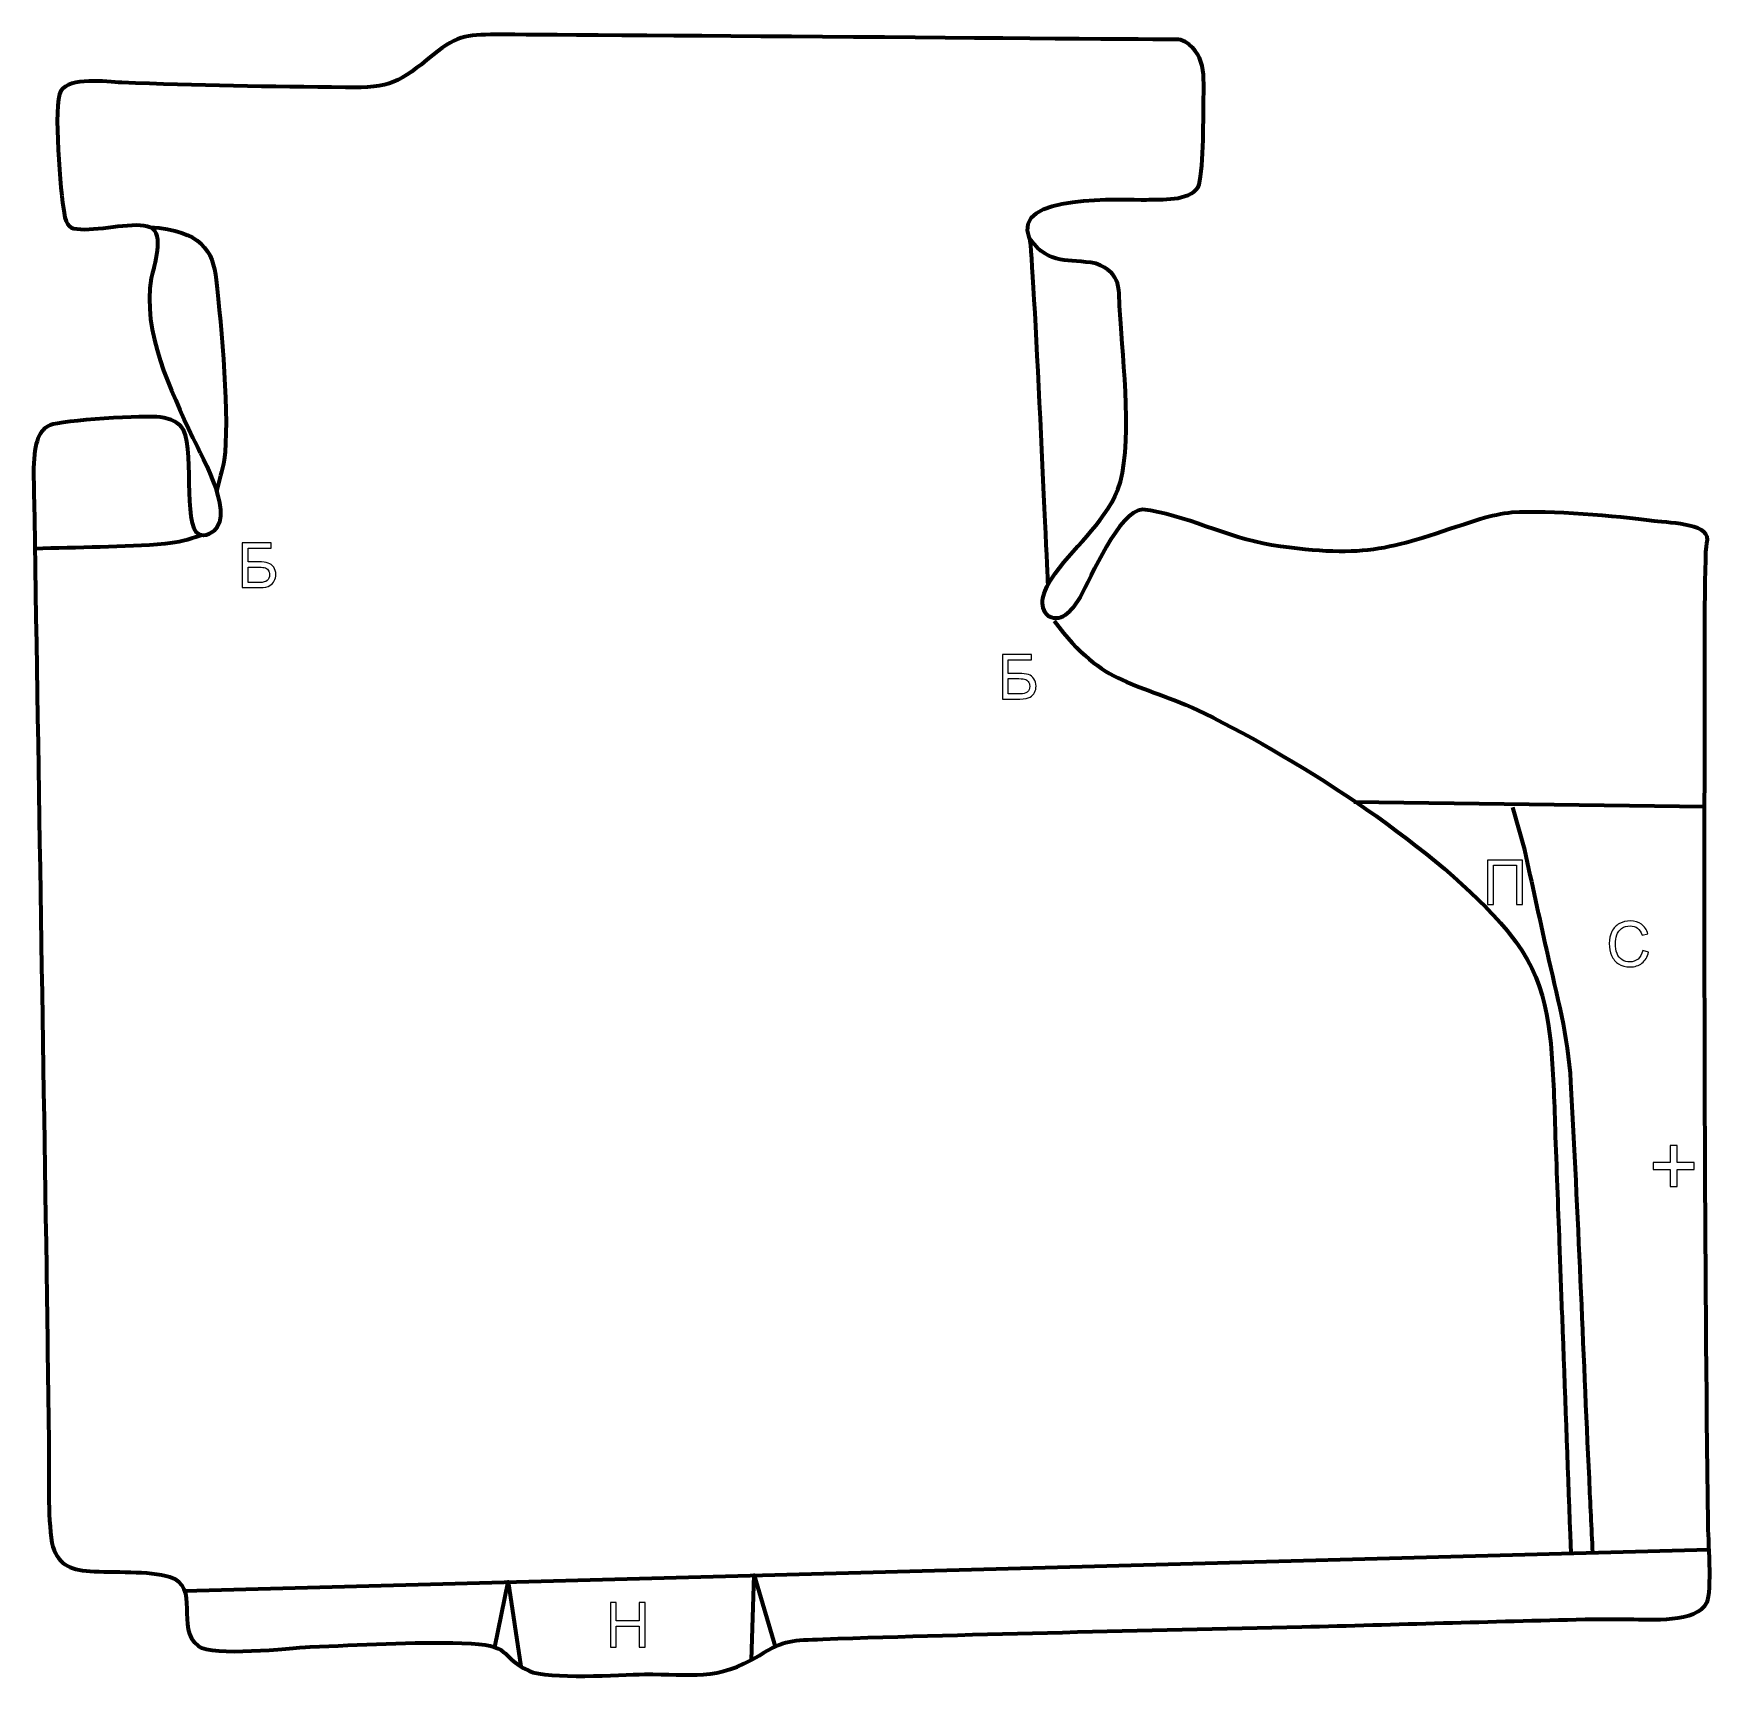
# Model space of a CAD drawing. Header units: millimetres. Extents: x 1057 to 1743, y 184 to 856.
import ezdxf

# ---------------------------------------------------------------- set-up
doc = ezdxf.new("R2010")
doc.units = ezdxf.units.MM
doc.header["$MEASUREMENT"] = 0
doc.layers.add('layer 2', color=7, linetype='Continuous')
doc.layers.add('layer 3', color=7, linetype='Continuous')

msp = doc.modelspace()

# ---------------------------------------------------------------- linework, layer by layer
at = {"layer": 'layer 2', "color": 140, "lineweight": 158}
for points, knots in [([(1104.9476, 777.2578), (1125.8058, 775.6996), (1130.6047, 767.7193), (1131.9678, 755.6947), (1131.9678, 755.6947), (1134.0228, 737.5676), (1137.5029, 697.6976), (1135.2057, 682.236), (1135.2057, 682.236), (1134.4061, 677.9694), (1133.1697, 673.6358), (1132.1336, 669.405)], [0, 0, 0, 0, 0.25, 0.25, 0.25, 0.25, 0.5, 0.5, 0.5, 0.5, 1, 1, 1, 1]), ([(1057.9896, 646.0854), (1075.1394, 646.7166), (1094.2938, 646.6351), (1111.1638, 648.1283), (1111.1638, 648.1283), (1116.8908, 648.6352), (1120.2495, 649.6413), (1125.6247, 651.4868)], [0, 0, 0, 0, 0.33333333, 0.33333333, 0.33333333, 0.33333333, 1, 1, 1, 1]), ([(1473.7281, 616.5752), (1494.4315, 588.8469), (1506.5328, 592.6822), (1535.097, 578.7595), (1535.097, 578.7595), (1574.2234, 559.6885), (1630.5526, 523.3502), (1658.498, 490.1665), (1658.498, 490.1665), (1658.498, 490.1665), (1659.3208, 489.1894), (1659.3208, 489.1894), (1659.3208, 489.1894), (1675.0254, 470.126), (1676.2592, 450.9104), (1677.4243, 427.1034), (1677.4243, 427.1034), (1677.718, 421.1017), (1677.8883, 415.0919), (1678.0751, 409.086), (1678.0751, 409.086), (1678.6496, 393.5483), (1679.224, 378.0106), (1679.7984, 362.4729), (1679.7984, 362.4729), (1680.169, 352.4486), (1680.5396, 342.4243), (1680.9102, 332.4), (1680.9102, 332.4), (1682.0034, 302.8282), (1683.0967, 273.2565), (1684.19, 243.6847), (1684.19, 243.6847), (1684.19, 243.6847), (1684.4679, 236.1665), (1684.4679, 236.1665)], [0, 0, 0, 0, 0.1, 0.1, 0.1, 0.1, 0.2, 0.2, 0.2, 0.2, 0.3, 0.3, 0.3, 0.3, 0.4, 0.4, 0.4, 0.4, 0.5, 0.5, 0.5, 0.5, 0.6, 0.6, 0.6, 0.6, 0.7, 0.7, 0.7, 0.7, 0.8, 0.8, 0.8, 0.8, 1, 1, 1, 1]), ([(1693.4676, 236.411), (1693.0006, 246.4151), (1692.5335, 256.4192), (1692.0665, 266.4233), (1692.0665, 266.4233), (1689.5509, 320.4045), (1687.5396, 374.5746), (1684.5549, 428.5113), (1684.5549, 428.5113), (1683.5244, 447.1333), (1678.8322, 463.7946), (1674.8119, 481.8361), (1674.8119, 481.8361), (1671.7692, 495.6165), (1668.7265, 509.3969), (1665.6838, 523.1773), (1665.6838, 523.1773), (1665.6838, 523.1773), (1660.789, 540.3752), (1660.789, 540.3752)], [0, 0, 0, 0, 0.16666667, 0.16666667, 0.16666667, 0.16666667, 0.33333333, 0.33333333, 0.33333333, 0.33333333, 0.5, 0.5, 0.5, 0.5, 0.66666667, 0.66666667, 0.66666667, 0.66666667, 1, 1, 1, 1]), ([(1350.3238, 192.5862), (1350.3238, 192.5862), (1351.3586, 227.1164), (1351.3586, 227.1164), (1351.3586, 227.1164), (1351.3586, 227.1164), (1359.9538, 198.0265), (1359.9538, 198.0265)], [0, 0, 0, 0, 0.33333333, 0.33333333, 0.33333333, 0.33333333, 1, 1, 1, 1]), ([(1245.5492, 197.8025), (1245.5492, 197.8025), (1251.0858, 224.3921), (1251.0858, 224.3921), (1251.0858, 224.3921), (1251.0858, 224.3921), (1256.2045, 189.9222), (1256.2045, 189.9222)], [0, 0, 0, 0, 0.33333333, 0.33333333, 0.33333333, 0.33333333, 1, 1, 1, 1])]:
    msp.add_open_spline(points, degree=3, knots=knots, dxfattribs=at)
for points in [[(1463.7075, 772.5337), (1465.2615, 765.5357), (1471.1295, 631.0835), (1471.1295, 631.0835)], [(1596.0384, 542.7416), (1596.0384, 542.7416), (1739.1008, 540.7716), (1739.1008, 540.7716)], [(1119.058, 220.8051), (1119.058, 220.8051), (1740.9135, 237.7001), (1740.9135, 237.7001)]]:
    msp.add_open_spline(points, degree=3, dxfattribs=at)
at = {"layer": 'layer 2', "color": 142}
for points, knots in [([(1142.5596, 648.355), (1142.5596, 648.355), (1154.3706, 648.355), (1154.3706, 648.355), (1154.3706, 648.355), (1154.3706, 648.355), (1154.3706, 646.2214), (1154.3706, 646.2214), (1154.3706, 646.2214), (1154.3706, 646.2214), (1144.9726, 646.2214), (1144.9726, 646.2214), (1144.9726, 646.2214), (1144.9726, 646.2214), (1144.9726, 640.608), (1144.9726, 640.608), (1144.9726, 640.608), (1144.9726, 640.608), (1149.316, 640.608), (1149.316, 640.608), (1149.316, 640.608), (1150.9204, 640.608), (1152.1947, 640.4556), (1153.1429, 640.1466), (1153.1429, 640.1466), (1154.0912, 639.8418), (1154.849, 639.266), (1155.4205, 638.4151), (1155.4205, 638.4151), (1155.992, 637.5685), (1156.2756, 636.5821), (1156.2756, 635.456), (1156.2756, 635.456), (1156.2756, 634.5374), (1156.0724, 633.678), (1155.6618, 632.8822), (1155.6618, 632.8822), (1155.2511, 632.0821), (1154.6415, 631.4301), (1153.8287, 630.9264), (1153.8287, 630.9264), (1153.0202, 630.4226), (1151.6359, 630.1686), (1149.6843, 630.1686), (1149.6843, 630.1686), (1149.6843, 630.1686), (1142.5596, 630.1686), (1142.5596, 630.1686), (1142.5596, 630.1686), (1142.5596, 630.1686), (1142.5596, 648.355), (1142.5596, 648.355)], [0, 0, 0, 0, 0.07142857, 0.07142857, 0.07142857, 0.07142857, 0.14285714, 0.14285714, 0.14285714, 0.14285714, 0.21428571, 0.21428571, 0.21428571, 0.21428571, 0.28571429, 0.28571429, 0.28571429, 0.28571429, 0.35714286, 0.35714286, 0.35714286, 0.35714286, 0.42857143, 0.42857143, 0.42857143, 0.42857143, 0.5, 0.5, 0.5, 0.5, 0.57142857, 0.57142857, 0.57142857, 0.57142857, 0.64285714, 0.64285714, 0.64285714, 0.64285714, 0.71428571, 0.71428571, 0.71428571, 0.71428571, 0.78571429, 0.78571429, 0.78571429, 0.78571429, 0.85714286, 0.85714286, 0.85714286, 0.85714286, 1, 1, 1, 1]), ([(1144.9726, 632.226), (1144.9726, 632.226), (1149.7859, 632.226), (1149.7859, 632.226), (1149.7859, 632.226), (1151.0855, 632.226), (1152.0592, 632.4885), (1152.7111, 633.0176), (1152.7111, 633.0176), (1153.3588, 633.5468), (1153.6848, 634.3384), (1153.6848, 635.3925), (1153.6848, 635.3925), (1153.6848, 636.1461), (1153.4985, 636.7726), (1153.126, 637.2764), (1153.126, 637.2764), (1152.7535, 637.7801), (1152.237, 638.1146), (1151.5766, 638.2797), (1151.5766, 638.2797), (1150.912, 638.4448), (1149.7817, 638.5252), (1148.1857, 638.5252), (1148.1857, 638.5252), (1148.1857, 638.5252), (1144.9726, 638.5252), (1144.9726, 638.5252), (1144.9726, 638.5252), (1144.9726, 638.5252), (1144.9726, 632.226), (1144.9726, 632.226)], [0, 0, 0, 0, 0.11111111, 0.11111111, 0.11111111, 0.11111111, 0.22222222, 0.22222222, 0.22222222, 0.22222222, 0.33333333, 0.33333333, 0.33333333, 0.33333333, 0.44444444, 0.44444444, 0.44444444, 0.44444444, 0.55555556, 0.55555556, 0.55555556, 0.55555556, 0.66666667, 0.66666667, 0.66666667, 0.66666667, 0.77777778, 0.77777778, 0.77777778, 0.77777778, 1, 1, 1, 1]), ([(1452.6515, 602.8467), (1452.6515, 602.8467), (1464.4625, 602.8467), (1464.4625, 602.8467), (1464.4625, 602.8467), (1464.4625, 602.8467), (1464.4625, 600.7131), (1464.4625, 600.7131), (1464.4625, 600.7131), (1464.4625, 600.7131), (1455.0645, 600.7131), (1455.0645, 600.7131), (1455.0645, 600.7131), (1455.0645, 600.7131), (1455.0645, 595.0997), (1455.0645, 595.0997), (1455.0645, 595.0997), (1455.0645, 595.0997), (1459.4079, 595.0997), (1459.4079, 595.0997), (1459.4079, 595.0997), (1461.0123, 595.0997), (1462.2866, 594.9473), (1463.2348, 594.6383), (1463.2348, 594.6383), (1464.1831, 594.3335), (1464.9409, 593.7577), (1465.5124, 592.9068), (1465.5124, 592.9068), (1466.0839, 592.0602), (1466.3675, 591.0738), (1466.3675, 589.9477), (1466.3675, 589.9477), (1466.3675, 589.0291), (1466.1643, 588.1697), (1465.7537, 587.3739), (1465.7537, 587.3739), (1465.343, 586.5738), (1464.7334, 585.9218), (1463.9206, 585.4181), (1463.9206, 585.4181), (1463.1121, 584.9143), (1461.7278, 584.6603), (1459.7762, 584.6603), (1459.7762, 584.6603), (1459.7762, 584.6603), (1452.6515, 584.6603), (1452.6515, 584.6603), (1452.6515, 584.6603), (1452.6515, 584.6603), (1452.6515, 602.8467), (1452.6515, 602.8467)], [0, 0, 0, 0, 0.07142857, 0.07142857, 0.07142857, 0.07142857, 0.14285714, 0.14285714, 0.14285714, 0.14285714, 0.21428571, 0.21428571, 0.21428571, 0.21428571, 0.28571429, 0.28571429, 0.28571429, 0.28571429, 0.35714286, 0.35714286, 0.35714286, 0.35714286, 0.42857143, 0.42857143, 0.42857143, 0.42857143, 0.5, 0.5, 0.5, 0.5, 0.57142857, 0.57142857, 0.57142857, 0.57142857, 0.64285714, 0.64285714, 0.64285714, 0.64285714, 0.71428571, 0.71428571, 0.71428571, 0.71428571, 0.78571429, 0.78571429, 0.78571429, 0.78571429, 0.85714286, 0.85714286, 0.85714286, 0.85714286, 1, 1, 1, 1]), ([(1455.0645, 586.7177), (1455.0645, 586.7177), (1459.8778, 586.7177), (1459.8778, 586.7177), (1459.8778, 586.7177), (1461.1774, 586.7177), (1462.1511, 586.9802), (1462.803, 587.5093), (1462.803, 587.5093), (1463.4507, 588.0385), (1463.7767, 588.8301), (1463.7767, 589.8842), (1463.7767, 589.8842), (1463.7767, 590.6378), (1463.5904, 591.2643), (1463.2179, 591.7681), (1463.2179, 591.7681), (1462.8454, 592.2718), (1462.3289, 592.6063), (1461.6685, 592.7714), (1461.6685, 592.7714), (1461.0039, 592.9365), (1459.8736, 593.0169), (1458.2776, 593.0169), (1458.2776, 593.0169), (1458.2776, 593.0169), (1455.0645, 593.0169), (1455.0645, 593.0169), (1455.0645, 593.0169), (1455.0645, 593.0169), (1455.0645, 586.7177), (1455.0645, 586.7177)], [0, 0, 0, 0, 0.11111111, 0.11111111, 0.11111111, 0.11111111, 0.22222222, 0.22222222, 0.22222222, 0.22222222, 0.33333333, 0.33333333, 0.33333333, 0.33333333, 0.44444444, 0.44444444, 0.44444444, 0.44444444, 0.55555556, 0.55555556, 0.55555556, 0.55555556, 0.66666667, 0.66666667, 0.66666667, 0.66666667, 0.77777778, 0.77777778, 0.77777778, 0.77777778, 1, 1, 1, 1]), ([(1650.5442, 518.9739), (1650.5442, 518.9739), (1664.819, 518.9739), (1664.819, 518.9739), (1664.819, 518.9739), (1664.819, 518.9739), (1664.819, 500.7875), (1664.819, 500.7875), (1664.819, 500.7875), (1664.819, 500.7875), (1662.406, 500.7875), (1662.406, 500.7875), (1662.406, 500.7875), (1662.406, 500.7875), (1662.406, 516.8403), (1662.406, 516.8403), (1662.406, 516.8403), (1662.406, 516.8403), (1652.9572, 516.8403), (1652.9572, 516.8403), (1652.9572, 516.8403), (1652.9572, 516.8403), (1652.9572, 500.7875), (1652.9572, 500.7875), (1652.9572, 500.7875), (1652.9572, 500.7875), (1650.5442, 500.7875), (1650.5442, 500.7875), (1650.5442, 500.7875), (1650.5442, 500.7875), (1650.5442, 518.9739), (1650.5442, 518.9739)], [0, 0, 0, 0, 0.11111111, 0.11111111, 0.11111111, 0.11111111, 0.22222222, 0.22222222, 0.22222222, 0.22222222, 0.33333333, 0.33333333, 0.33333333, 0.33333333, 0.44444444, 0.44444444, 0.44444444, 0.44444444, 0.55555556, 0.55555556, 0.55555556, 0.55555556, 0.66666667, 0.66666667, 0.66666667, 0.66666667, 0.77777778, 0.77777778, 0.77777778, 0.77777778, 1, 1, 1, 1]), ([(1713.8306, 482.0316), (1713.8306, 482.0316), (1716.2436, 481.422), (1716.2436, 481.422), (1716.2436, 481.422), (1715.7398, 479.4451), (1714.8339, 477.9422), (1713.5258, 476.9051), (1713.5258, 476.9051), (1712.2177, 475.8679), (1710.6175, 475.3472), (1708.7252, 475.3472), (1708.7252, 475.3472), (1706.7694, 475.3472), (1705.1777, 475.7451), (1703.95, 476.5452), (1703.95, 476.5452), (1702.7223, 477.3411), (1701.791, 478.4968), (1701.1518, 480.0081), (1701.1518, 480.0081), (1700.5125, 481.5236), (1700.1908, 483.145), (1700.1908, 484.8807), (1700.1908, 484.8807), (1700.1908, 486.773), (1700.5506, 488.424), (1701.2745, 489.8337), (1701.2745, 489.8337), (1701.9984, 491.2434), (1703.0271, 492.3144), (1704.3606, 493.0468), (1704.3606, 493.0468), (1705.6941, 493.7791), (1707.1631, 494.1432), (1708.7633, 494.1432), (1708.7633, 494.1432), (1710.5836, 494.1432), (1712.1119, 493.6818), (1713.348, 492.7547), (1713.348, 492.7547), (1714.5884, 491.8276), (1715.452, 490.5279), (1715.9388, 488.8515), (1715.9388, 488.8515), (1715.9388, 488.8515), (1713.5766, 488.2927), (1713.5766, 488.2927), (1713.5766, 488.2927), (1713.1575, 489.6135), (1712.5437, 490.5787), (1711.7436, 491.1799), (1711.7436, 491.1799), (1710.9435, 491.7852), (1709.9359, 492.0858), (1708.721, 492.0858), (1708.721, 492.0858), (1707.3282, 492.0858), (1706.1598, 491.7514), (1705.2242, 491.0825), (1705.2242, 491.0825), (1704.2887, 490.4136), (1703.6283, 489.5119), (1703.2515, 488.3859), (1703.2515, 488.3859), (1702.8705, 487.2556), (1702.68, 486.0914), (1702.68, 484.8934), (1702.68, 484.8934), (1702.68, 483.3482), (1702.9044, 481.9978), (1703.3531, 480.8463), (1703.3531, 480.8463), (1703.8018, 479.6906), (1704.5003, 478.8312), (1705.4486, 478.2597), (1705.4486, 478.2597), (1706.3969, 477.6882), (1707.4213, 477.4046), (1708.5262, 477.4046), (1708.5262, 477.4046), (1709.8724, 477.4046), (1711.007, 477.7941), (1711.9383, 478.5688), (1711.9383, 478.5688), (1712.8696, 479.3477), (1713.5004, 480.4992), (1713.8306, 482.0316)], [0, 0, 0, 0, 0.04347826, 0.04347826, 0.04347826, 0.04347826, 0.08695652, 0.08695652, 0.08695652, 0.08695652, 0.13043478, 0.13043478, 0.13043478, 0.13043478, 0.17391304, 0.17391304, 0.17391304, 0.17391304, 0.2173913, 0.2173913, 0.2173913, 0.2173913, 0.26086957, 0.26086957, 0.26086957, 0.26086957, 0.30434783, 0.30434783, 0.30434783, 0.30434783, 0.34782609, 0.34782609, 0.34782609, 0.34782609, 0.39130435, 0.39130435, 0.39130435, 0.39130435, 0.43478261, 0.43478261, 0.43478261, 0.43478261, 0.47826087, 0.47826087, 0.47826087, 0.47826087, 0.52173913, 0.52173913, 0.52173913, 0.52173913, 0.56521739, 0.56521739, 0.56521739, 0.56521739, 0.60869565, 0.60869565, 0.60869565, 0.60869565, 0.65217391, 0.65217391, 0.65217391, 0.65217391, 0.69565217, 0.69565217, 0.69565217, 0.69565217, 0.73913043, 0.73913043, 0.73913043, 0.73913043, 0.7826087, 0.7826087, 0.7826087, 0.7826087, 0.82608696, 0.82608696, 0.82608696, 0.82608696, 0.86956522, 0.86956522, 0.86956522, 0.86956522, 0.91304348, 0.91304348, 0.91304348, 0.91304348, 1, 1, 1, 1]), ([(1725.01, 385.7822), (1725.01, 385.7822), (1725.01, 392.6967), (1725.01, 392.6967), (1725.01, 392.6967), (1725.01, 392.6967), (1718.1309, 392.6967), (1718.1309, 392.6967), (1718.1309, 392.6967), (1718.1309, 392.6967), (1718.1309, 395.5895), (1718.1309, 395.5895), (1718.1309, 395.5895), (1718.1309, 395.5895), (1725.01, 395.5895), (1725.01, 395.5895), (1725.01, 395.5895), (1725.01, 395.5895), (1725.01, 402.4686), (1725.01, 402.4686), (1725.01, 402.4686), (1725.01, 402.4686), (1727.9381, 402.4686), (1727.9381, 402.4686), (1727.9381, 402.4686), (1727.9381, 402.4686), (1727.9381, 395.5895), (1727.9381, 395.5895), (1727.9381, 395.5895), (1727.9381, 395.5895), (1734.8173, 395.5895), (1734.8173, 395.5895), (1734.8173, 395.5895), (1734.8173, 395.5895), (1734.8173, 392.6967), (1734.8173, 392.6967), (1734.8173, 392.6967), (1734.8173, 392.6967), (1727.9381, 392.6967), (1727.9381, 392.6967), (1727.9381, 392.6967), (1727.9381, 392.6967), (1727.9381, 385.7822), (1727.9381, 385.7822), (1727.9381, 385.7822), (1727.9381, 385.7822), (1725.01, 385.7822), (1725.01, 385.7822)], [0, 0, 0, 0, 0.07692308, 0.07692308, 0.07692308, 0.07692308, 0.15384615, 0.15384615, 0.15384615, 0.15384615, 0.23076923, 0.23076923, 0.23076923, 0.23076923, 0.30769231, 0.30769231, 0.30769231, 0.30769231, 0.38461538, 0.38461538, 0.38461538, 0.38461538, 0.46153846, 0.46153846, 0.46153846, 0.46153846, 0.53846154, 0.53846154, 0.53846154, 0.53846154, 0.61538462, 0.61538462, 0.61538462, 0.61538462, 0.69230769, 0.69230769, 0.69230769, 0.69230769, 0.76923077, 0.76923077, 0.76923077, 0.76923077, 0.84615385, 0.84615385, 0.84615385, 0.84615385, 1, 1, 1, 1]), ([(1292.7208, 197.8394), (1292.7208, 197.8394), (1292.7208, 216.0258), (1292.7208, 216.0258), (1292.7208, 216.0258), (1292.7208, 216.0258), (1295.1338, 216.0258), (1295.1338, 216.0258), (1295.1338, 216.0258), (1295.1338, 216.0258), (1295.1338, 208.5328), (1295.1338, 208.5328), (1295.1338, 208.5328), (1295.1338, 208.5328), (1304.5318, 208.5328), (1304.5318, 208.5328), (1304.5318, 208.5328), (1304.5318, 208.5328), (1304.5318, 216.0258), (1304.5318, 216.0258), (1304.5318, 216.0258), (1304.5318, 216.0258), (1306.9448, 216.0258), (1306.9448, 216.0258), (1306.9448, 216.0258), (1306.9448, 216.0258), (1306.9448, 197.8394), (1306.9448, 197.8394), (1306.9448, 197.8394), (1306.9448, 197.8394), (1304.5318, 197.8394), (1304.5318, 197.8394), (1304.5318, 197.8394), (1304.5318, 197.8394), (1304.5318, 206.3992), (1304.5318, 206.3992), (1304.5318, 206.3992), (1304.5318, 206.3992), (1295.1338, 206.3992), (1295.1338, 206.3992), (1295.1338, 206.3992), (1295.1338, 206.3992), (1295.1338, 197.8394), (1295.1338, 197.8394), (1295.1338, 197.8394), (1295.1338, 197.8394), (1292.7208, 197.8394), (1292.7208, 197.8394)], [0, 0, 0, 0, 0.07692308, 0.07692308, 0.07692308, 0.07692308, 0.15384615, 0.15384615, 0.15384615, 0.15384615, 0.23076923, 0.23076923, 0.23076923, 0.23076923, 0.30769231, 0.30769231, 0.30769231, 0.30769231, 0.38461538, 0.38461538, 0.38461538, 0.38461538, 0.46153846, 0.46153846, 0.46153846, 0.46153846, 0.53846154, 0.53846154, 0.53846154, 0.53846154, 0.61538462, 0.61538462, 0.61538462, 0.61538462, 0.69230769, 0.69230769, 0.69230769, 0.69230769, 0.76923077, 0.76923077, 0.76923077, 0.76923077, 0.84615385, 0.84615385, 0.84615385, 0.84615385, 1, 1, 1, 1])]:
    msp.add_open_spline(points, degree=3, knots=knots, dxfattribs=at)
at = {"layer": 'layer 3', "color": 242, "lineweight": 158}
msp.add_open_spline([(1525.2998, 853.7019), (1536.0969, 849.1539), (1534.7855, 838.1601), (1534.6952, 828.1175), (1534.6952, 828.1175), (1534.6376, 821.721), (1534.6461, 798.1579), (1532.4949, 793.5248), (1532.4949, 793.5248), (1528.5717, 787.6592), (1517.6518, 788.6671), (1511.3444, 788.3942), (1511.3444, 788.3942), (1502.3036, 788.3169), (1455.8287, 791.2397), (1463.7075, 772.5337), (1463.7075, 772.5337), (1472.1932, 761.2642), (1479.428, 764.531), (1490.7352, 762.3908), (1490.7352, 762.3908), (1501.7273, 758.3355), (1499.9107, 751.8476), (1500.6416, 741.3764), (1500.6416, 741.3764), (1501.8534, 723.6206), (1505.9789, 685.6774), (1499.7193, 670.091), (1499.7193, 670.091), (1493.8564, 655.4921), (1481.2136, 646.601), (1472.4812, 633.483), (1472.4812, 633.483), (1469.664, 628.7959), (1466.7759, 622.6258), (1471.5803, 618.337), (1471.5803, 618.337), (1477.2375, 615.3477), (1481.6262, 621.9576), (1484.3451, 626.2122), (1484.3451, 626.2122), (1488.6456, 633.9812), (1500.3995, 661.7212), (1509.7433, 661.9873), (1509.7433, 661.9873), (1527.0802, 660.0116), (1544.0183, 650.4664), (1562.4584, 647.4768), (1562.4584, 647.4768), (1602.4624, 641.5582), (1610.5852, 645.968), (1647.5899, 658.1167), (1647.5899, 658.1167), (1652.1062, 659.4202), (1656.3712, 660.2513), (1660.4788, 660.7323), (1660.4788, 660.7323), (1676.513, 661.6087), (1702.5107, 659.3909), (1718.5478, 657.2913), (1718.5478, 657.2913), (1725.857, 656.3343), (1742.6665, 656.1019), (1739.985, 648.2553), (1739.985, 648.2553), (1738.9074, 644.1011), (1739.1996, 589.5706), (1739.1822, 582.7912), (1739.1822, 582.7912), (1738.8977, 471.5804), (1739.1359, 359.8682), (1740.4771, 248.6696), (1740.4771, 248.6696), (1740.5867, 242.459), (1742.1622, 220.3486), (1740.0848, 216.105), (1740.0848, 216.105), (1735.8916, 207.5395), (1716.9298, 209.1669), (1708.5261, 209.1961), (1708.5261, 209.1961), (1702.4432, 209.2172), (1696.4036, 209.2739), (1690.3184, 209.1551), (1690.3184, 209.1551), (1651.813, 208.273), (1613.317, 207.0457), (1574.8135, 206.0856), (1574.8135, 206.0856), (1509.7309, 204.5064), (1444.4993, 203.3257), (1379.448, 201.053), (1379.448, 201.053), (1367.111, 200.622), (1363.7194, 200.8477), (1353.5535, 194.4458), (1353.5535, 194.4458), (1336.1172, 183.8105), (1325.8749, 186.8869), (1306.6044, 186.7097), (1306.6044, 186.7097), (1296.4362, 186.5169), (1267.528, 184.5953), (1259.5671, 188.0893), (1259.5671, 188.0893), (1246.2222, 194.5476), (1253.9557, 198.7893), (1232.1314, 199.4609), (1232.1314, 199.4609), (1212.4626, 200.0662), (1190.1729, 198.6585), (1170.2961, 197.9179), (1170.2961, 197.9179), (1161.6137, 197.3176), (1130.4875, 193.8959), (1124.5741, 198.2956), (1124.5741, 198.2956), (1115.1699, 205.2924), (1125.5395, 222.7505), (1113.0595, 226.5162), (1113.0595, 226.5162), (1104.727, 229.0304), (1089.672, 228.262), (1080.4368, 228.7663), (1080.4368, 228.7663), (1072.0392, 229.4103), (1066.9447, 231.68), (1064.952, 240.3154), (1064.952, 240.3154), (1063.0912, 251.4048), (1063.8307, 267.9293), (1063.6942, 279.6088), (1063.6942, 279.6088), (1063.3103, 303.9792), (1063.0614, 328.3516), (1062.7068, 352.7225), (1062.7068, 352.7225), (1060.9803, 461.4499), (1059.1995, 570.1759), (1057.4647, 678.9024), (1057.4647, 678.9024), (1057.6676, 689.8772), (1059.8016, 694.4035), (1064.1928, 696.3912), (1064.1928, 696.3912), (1068.6993, 698.4312), (1103.6955, 700.4865), (1109.1325, 699.6569), (1109.1325, 699.6569), (1113.4971, 698.9909), (1117.0723, 697.4723), (1118.5593, 694.4535), (1118.5593, 694.4535), (1123.5313, 684.3601), (1117.5079, 650.861), (1126.78, 651.3539), (1126.78, 651.3539), (1126.78, 651.3539), (1127.7939, 651.5206), (1127.7939, 651.5206), (1127.7939, 651.5206), (1127.7939, 651.5206), (1128.9447, 651.9272), (1128.9447, 651.9272), (1128.9447, 651.9272), (1141.3537, 657.2935), (1126.149, 683.3727), (1122.4274, 691.2896), (1122.4274, 691.2896), (1113.404, 710.7423), (1101.5508, 734.4543), (1105.4854, 756.4142), (1105.4854, 756.4142), (1106.4915, 761.3144), (1111.0467, 774.4953), (1104.9476, 777.2578), (1104.9476, 777.2578), (1099.3745, 779.782), (1085.1058, 775.8344), (1076.656, 776.3384), (1076.656, 776.3384), (1072.0815, 776.6113), (1070.8496, 777.4798), (1069.8835, 783.0005), (1069.8835, 783.0005), (1068.5194, 790.7959), (1065.261, 827.4626), (1068.5604, 832.7654), (1068.5604, 832.7654), (1072.237, 838.6746), (1087.1094, 836.4564), (1093.3937, 836.207), (1093.3937, 836.207), (1123.5985, 835.0082), (1154.4729, 834.5278), (1184.7174, 834.1924), (1184.7174, 834.1924), (1203.3327, 833.9907), (1206.4915, 836.1297), (1220.3992, 847.4727), (1220.3992, 847.4727), (1231.0804, 856.1843), (1235.0002, 855.71), (1248.4334, 855.766), (1248.4334, 855.766), (1261.8666, 855.822), (1525.2998, 853.7019), (1525.2998, 853.7019)], degree=3, knots=[0, 0, 0, 0, 0.01886792, 0.01886792, 0.01886792, 0.01886792, 0.03773585, 0.03773585, 0.03773585, 0.03773585, 0.05660377, 0.05660377, 0.05660377, 0.05660377, 0.0754717, 0.0754717, 0.0754717, 0.0754717, 0.09433962, 0.09433962, 0.09433962, 0.09433962, 0.11320755, 0.11320755, 0.11320755, 0.11320755, 0.13207547, 0.13207547, 0.13207547, 0.13207547, 0.1509434, 0.1509434, 0.1509434, 0.1509434, 0.16981132, 0.16981132, 0.16981132, 0.16981132, 0.18867925, 0.18867925, 0.18867925, 0.18867925, 0.20754717, 0.20754717, 0.20754717, 0.20754717, 0.22641509, 0.22641509, 0.22641509, 0.22641509, 0.24528302, 0.24528302, 0.24528302, 0.24528302, 0.26415094, 0.26415094, 0.26415094, 0.26415094, 0.28301887, 0.28301887, 0.28301887, 0.28301887, 0.30188679, 0.30188679, 0.30188679, 0.30188679, 0.32075472, 0.32075472, 0.32075472, 0.32075472, 0.33962264, 0.33962264, 0.33962264, 0.33962264, 0.35849057, 0.35849057, 0.35849057, 0.35849057, 0.37735849, 0.37735849, 0.37735849, 0.37735849, 0.39622642, 0.39622642, 0.39622642, 0.39622642, 0.41509434, 0.41509434, 0.41509434, 0.41509434, 0.43396226, 0.43396226, 0.43396226, 0.43396226, 0.45283019, 0.45283019, 0.45283019, 0.45283019, 0.47169811, 0.47169811, 0.47169811, 0.47169811, 0.49056604, 0.49056604, 0.49056604, 0.49056604, 0.50943396, 0.50943396, 0.50943396, 0.50943396, 0.52830189, 0.52830189, 0.52830189, 0.52830189, 0.54716981, 0.54716981, 0.54716981, 0.54716981, 0.56603774, 0.56603774, 0.56603774, 0.56603774, 0.58490566, 0.58490566, 0.58490566, 0.58490566, 0.60377358, 0.60377358, 0.60377358, 0.60377358, 0.62264151, 0.62264151, 0.62264151, 0.62264151, 0.64150943, 0.64150943, 0.64150943, 0.64150943, 0.66037736, 0.66037736, 0.66037736, 0.66037736, 0.67924528, 0.67924528, 0.67924528, 0.67924528, 0.69811321, 0.69811321, 0.69811321, 0.69811321, 0.71698113, 0.71698113, 0.71698113, 0.71698113, 0.73584906, 0.73584906, 0.73584906, 0.73584906, 0.75471698, 0.75471698, 0.75471698, 0.75471698, 0.77358491, 0.77358491, 0.77358491, 0.77358491, 0.79245283, 0.79245283, 0.79245283, 0.79245283, 0.81132075, 0.81132075, 0.81132075, 0.81132075, 0.83018868, 0.83018868, 0.83018868, 0.83018868, 0.8490566, 0.8490566, 0.8490566, 0.8490566, 0.86792453, 0.86792453, 0.86792453, 0.86792453, 0.88679245, 0.88679245, 0.88679245, 0.88679245, 0.90566038, 0.90566038, 0.90566038, 0.90566038, 0.9245283, 0.9245283, 0.9245283, 0.9245283, 0.94339623, 0.94339623, 0.94339623, 0.94339623, 0.96226415, 0.96226415, 0.96226415, 0.96226415, 1, 1, 1, 1], dxfattribs=at)

doc.saveas('drawing.dxf')
